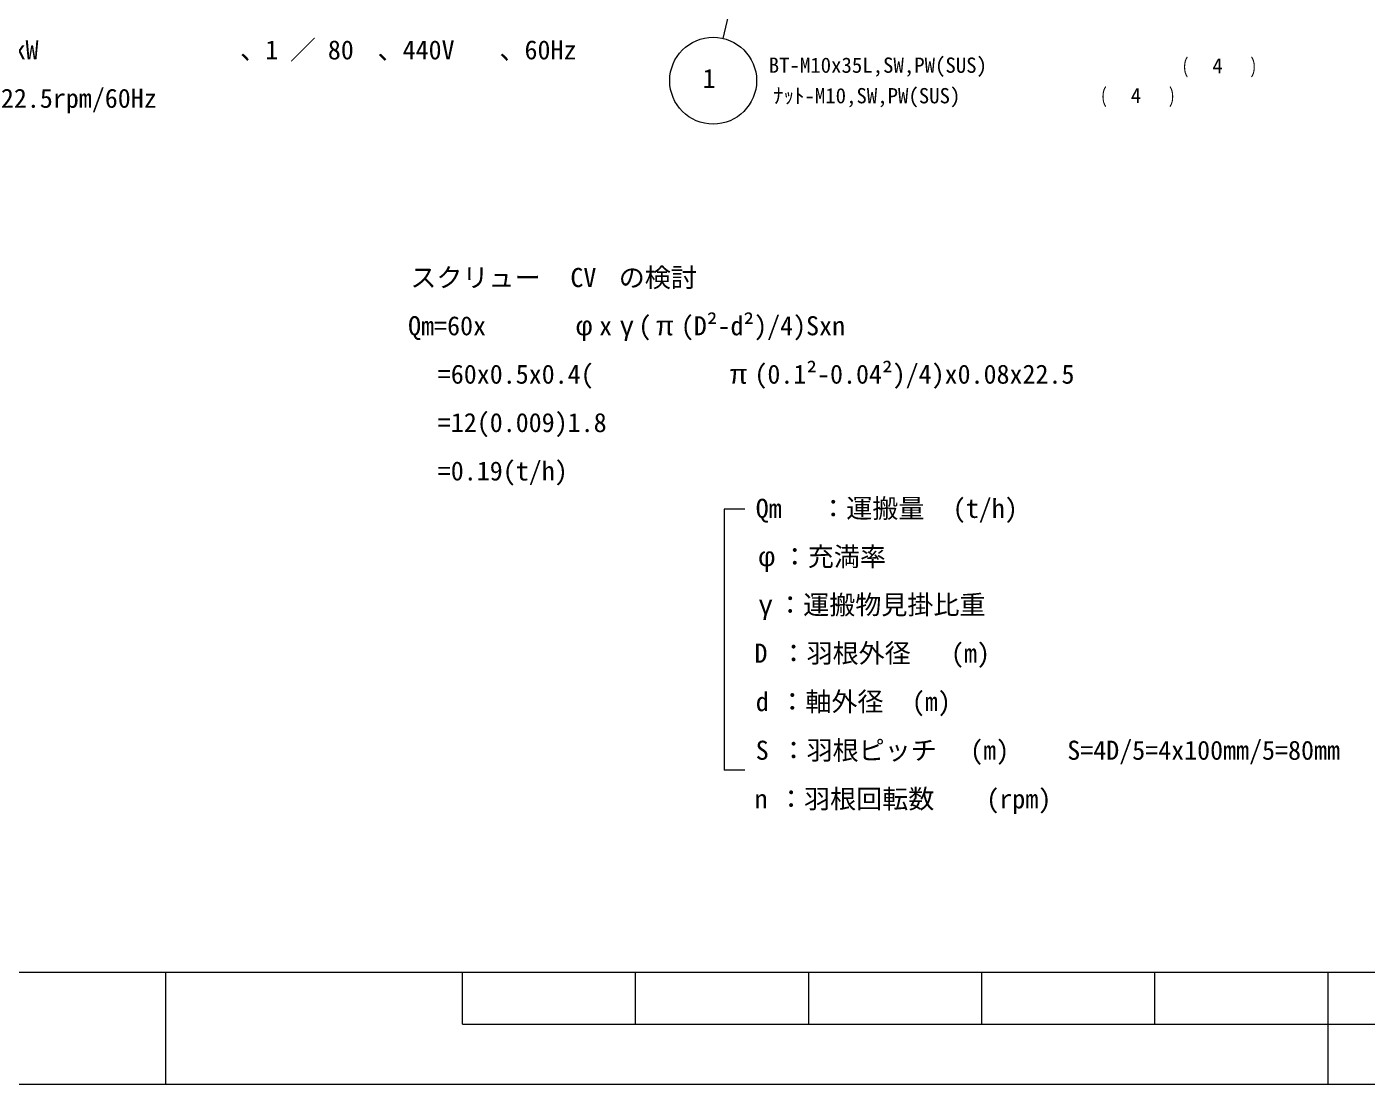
# Model space of a CAD drawing. Units: millimetres at full size. Extents: x -19442 to 19442, y -5866 to 5866.
# Drawn here: x -16670 to -15126, y -2191 to -973 of the extents above; entities that cross this region are included whole.
import ezdxf
from ezdxf.enums import TextEntityAlignment as Align

# ---------------------------------------------------------------- set-up
doc = ezdxf.new("R2010")
doc.units = ezdxf.units.MM
doc.header["$LTSCALE"] = 3.6
for name, color, linetype, lineweight in [('0-0_90_FRAME', 2, 'Continuous', 9), ('0-1_91_BLANK', 6, 'Continuous', 9), ('0-5_08_DIM', 3, 'Continuous', 9), ('0-6_0', 2, 'Continuous', 9)]:
    doc.layers.add(name, color=color, linetype=linetype, lineweight=lineweight)
doc.layers.add('0-A_07_TEXT', color=2, linetype='Continuous')
doc.styles.add('Arial', font='')
doc.styles.add('ＭＳ ゴシック', font='')
doc.styles.add('ＭＳ Ｐゴシック', font='')
doc.styles.get('Arial').set_extended_font_data('Arial')
doc.styles.get('ＭＳ ゴシック').set_extended_font_data('MS Gothic')
doc.styles.get('ＭＳ Ｐゴシック').set_extended_font_data('MS PGothic')

# ---------------------------------------------------------------- blocks, each defined once
blk = doc.blocks.new('U52')
at = {"layer": '0-A_07_TEXT', "color": 13, "style": 'ＭＳ ゴシック', "width": 0.65}
for s, p in [('(', (49.0013, 1.0369)), (')', (58.7708, 1.0369))]:
    blk.add_text(s, height=2.199, dxfattribs=at).set_placement(p, align=Align.BOTTOM_LEFT)
blk = doc.blocks.new('U53')
at = {"layer": '0-A_07_TEXT', "color": 13, "style": 'ＭＳ ゴシック', "width": 0.65}
for s, p in [('(', (61.3927, 0.9086)), (')', (71.1622, 0.9086))]:
    blk.add_text(s, height=2.199, dxfattribs=at).set_placement(p, align=Align.BOTTOM_LEFT)
blk = doc.blocks.new('AM_BALLOON1')
at = {"layer": '0-5_08_DIM'}
blk.add_circle((0, 0), 5, dxfattribs=at)

msp = doc.modelspace()

# ---------------------------------------------------------------- linework, layer by layer
at = {"layer": '0-0_90_FRAME'}
msp.add_line((-16510.217, -2190.619), (-16510.217, -2061.58), dxfattribs=at)
at = {"layer": '0-0_90_FRAME', "color": 6}
for p, q in [((-16168.62, -2121.404), (-16168.62, -2061.58)), ((-15969.206, -2121.404), (-15969.206, -2061.58)), ((-15769.791, -2121.404), (-15769.791, -2061.58)), ((-15570.377, -2121.404), (-15570.377, -2061.58)), ((-15370.963, -2121.404), (-15370.963, -2061.58)), ((-15171.548, -2190.619), (-15171.548, -2061.58)), ((-16168.62, -2121.404), (-14174.477, -2121.404))]:
    msp.add_line(p, q, dxfattribs=at)
msp.add_lwpolyline([(-19053.514, -2061.58), (-11289.583, -2061.58), (-11289.583, 3488.959), (-19053.514, 3488.959)], close=True, dxfattribs=at)
at = {"layer": '0-1_91_BLANK'}
msp.add_lwpolyline([(-19441.973, -2190.619), (-11159.964, -2190.619), (-11159.964, 3638.579), (-19441.973, 3638.579)], close=True, dxfattribs=at)
at = {"layer": '0-5_08_DIM'}
msp.add_line((-15819.219, -772.613), (-15868.621, -986.565), dxfattribs=at)
at = {"layer": '0-6_0', "color": 3}
msp.add_line((-15843.363, -1829.14), (-15867.31, -1829.14), dxfattribs=at)
msp.add_lwpolyline([(-15843.363, -1528.49), (-15867.31, -1528.49), (-15867.31, -1829.14)], dxfattribs=at)

# ---------------------------------------------------------------- block references
at = {"layer": '0-5_08_DIM'}
for name, p, xscale, yscale in [('AM_BALLOON1', (-15879.842, -1035.159), 10, 10), ('U53', (-15830.788, -1039.309), 8, 8), ('U52', (-15825.624, -1074.485), 8, 8)]:
    msp.add_blockref(name, p, dxfattribs=dict(at, xscale=xscale, yscale=yscale))

# ---------------------------------------------------------------- texts
at = {"layer": '0-6_0', "color": 134, "style": 'ＭＳ ゴシック'}
msp.add_text('1', height=21.99, dxfattribs=at).set_placement((-15891.984, -1050.159), align=Align.BOTTOM_LEFT)
at = {"layer": '0-A_07_TEXT'}
for s, style, p in [('GM-SHYF-RH 0.4kW', 'ＭＳ ゴシック', (-16896.265, -1017.277)), ('／', 'ＭＳ Ｐゴシック', (-16367.285, -1017.277)), ('1', 'ＭＳ ゴシック', (-16395.857, -1017.277)), ('80', 'ＭＳ ゴシック', (-16323.665, -1017.277)), ('440V', 'ＭＳ ゴシック', (-16237.543, -1017.277)), ('60Hz', 'ＭＳ ゴシック', (-16097.134, -1017.277)), ('、', 'ＭＳ Ｐゴシック', (-16424.837, -1017.277)), ('、', 'ＭＳ Ｐゴシック', (-16266.523, -1017.277)), ('、', 'ＭＳ Ｐゴシック', (-16126.114, -1017.277)), ('22.5rpm/60Hz', 'ＭＳ ゴシック', (-16700.28, -1072.991))]:
    msp.add_text(s, height=21.99, dxfattribs=dict(at, style=style)).set_placement(p, align=Align.BOTTOM_LEFT)
at = {"layer": '0-A_07_TEXT', "color": 134, "style": 'ＭＳ ゴシック'}
for s, p in [('BT-M10x35L,SW,PW(SUS)', (-15815.836, -1031.344)), ('4', (-15304.761, -1032.04)), ('ﾅｯﾄ-M10,SW,PW(SUS)', (-15810.672, -1066.519)), ('4', (-15398.728, -1066.19))]:
    msp.add_text(s, height=17.6, dxfattribs=at).set_placement(p, align=Align.BOTTOM_LEFT)
at = {"layer": '0-A_07_TEXT', "color": 4}
for s, style, p in [('スクリュー', 'ＭＳ Ｐゴシック', (-16228.629, -1279.369)), ('CV', 'ＭＳ ゴシック', (-16044.279, -1279.369)), ('の検討', 'ＭＳ Ｐゴシック', (-15988.565, -1279.369)), ('Qm=60x', 'ＭＳ ゴシック', (-16231.205, -1334.941)), ('φ', 'Arial', (-16038.347, -1334.941)), ('x', 'ＭＳ ゴシック', (-16011.197, -1334.941)), ('γ', 'Arial', (-15986.912, -1334.941)), ('(', 'ＭＳ ゴシック', (-15965.972, -1334.941)), ('π', 'Arial', (-15945.972, -1334.941)), ('(D²-d²)/4)Sxn', 'ＭＳ ゴシック', (-15917.082, -1334.941)), ('(0.1²-0.04²)/4)x0.08x22.5', 'ＭＳ ゴシック', (-15832.315, -1390.655)), ('  =60x0.5x0.4(', 'ＭＳ ゴシック', (-16226.919, -1390.655)), ('π', 'Arial', (-15861.205, -1390.655)), ('  =12(0.009)1.8', 'ＭＳ ゴシック', (-16226.919, -1446.37)), ('  =0.19(t/h)', 'ＭＳ ゴシック', (-16226.919, -1502.084))]:
    msp.add_text(s, height=21.99, dxfattribs=dict(at, style=style)).set_placement(p, align=Align.BOTTOM_LEFT)
at = {"layer": '0-A_07_TEXT', "color": 3}
for s, style, p in [('Qm', 'ＭＳ ゴシック', (-15830.788, -1545.161)), ('：運搬量', 'ＭＳ Ｐゴシック', (-15756.503, -1545.161)), ('(t/h)', 'ＭＳ ゴシック', (-15603.833, -1545.161)), ('：充満率', 'ＭＳ Ｐゴシック', (-15800.823, -1600.696)), ('φ', 'Arial', (-15827.973, -1600.696)), ('γ', 'Arial', (-15827.013, -1656.231)), ('：運搬物見掛比重', 'ＭＳ Ｐゴシック', (-15806.073, -1656.231)), ('：羽根外径', 'ＭＳ Ｐゴシック', (-15802.217, -1711.983)), ('(m)', 'ＭＳ ゴシック', (-15605.927, -1711.983)), ('D', 'ＭＳ ゴシック', (-15832.217, -1711.983)), ('d', 'ＭＳ ゴシック', (-15830.788, -1767.697)), ('：軸外径', 'ＭＳ Ｐゴシック', (-15803.645, -1767.697)), ('(m)', 'ＭＳ ゴシック', (-15650.975, -1767.697)), ('S', 'ＭＳ ゴシック', (-15830.788, -1823.704)), ('：羽根ピッチ', 'ＭＳ Ｐゴシック', (-15802.217, -1823.704)), ('(m)', 'ＭＳ ゴシック', (-15583.787, -1823.704)), ('S=4D/5=4x100mm/5=80mm', 'ＭＳ ゴシック', (-15471.95, -1823.704)), ('：羽根回転数', 'ＭＳ Ｐゴシック', (-15805.074, -1879.712)), ('(rpm)', 'ＭＳ ゴシック', (-15565.164, -1879.712)), ('n', 'ＭＳ ゴシック', (-15832.217, -1879.712))]:
    msp.add_text(s, height=21.99, dxfattribs=dict(at, style=style)).set_placement(p, align=Align.BOTTOM_LEFT)

doc.saveas('drawing.dxf')
